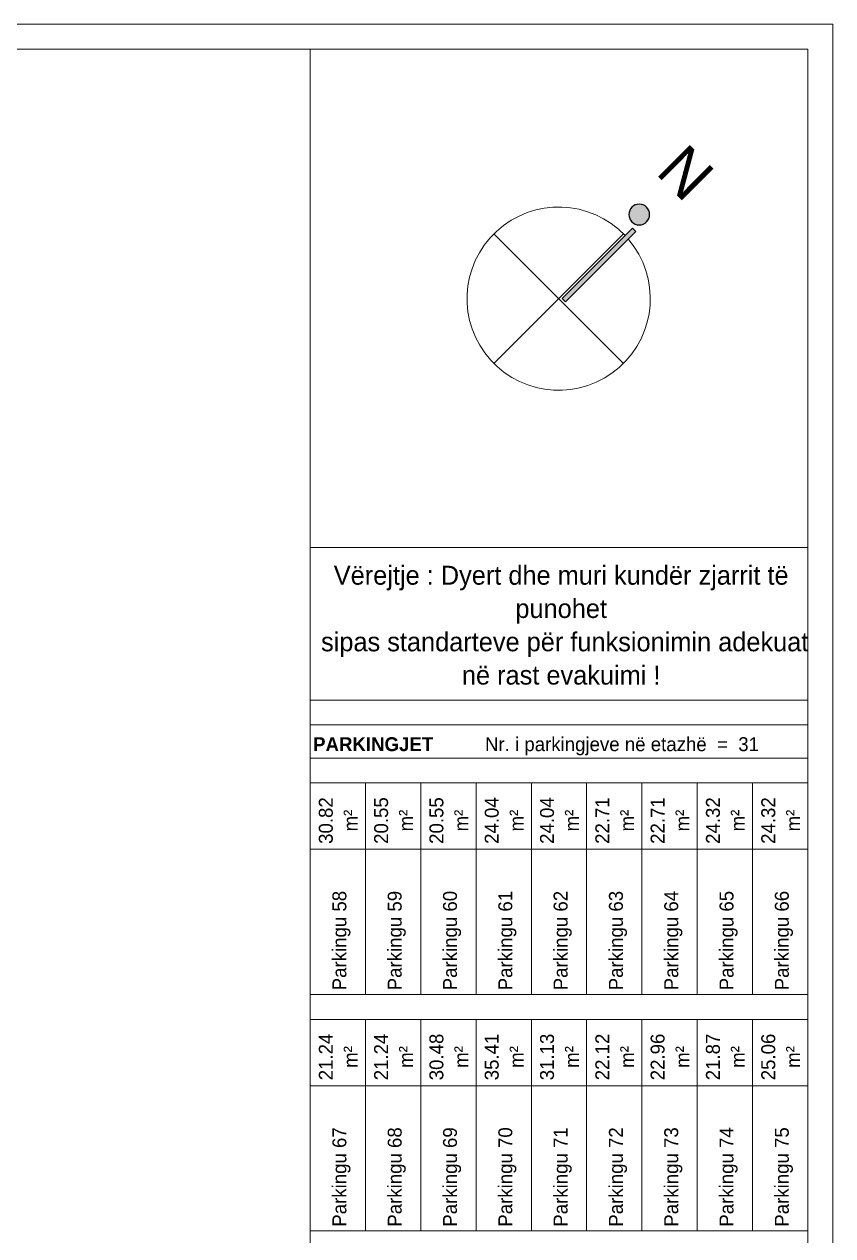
# Model space of a CAD drawing. Header units: millimetres. Extents: x 172821 to 253959, y -37564 to 16413.
# Drawn here: x 239134 to 248880, y -132 to 14475 of the extents above; entities that cross this region are included whole.
import ezdxf

# ---------------------------------------------------------------- set-up
doc = ezdxf.new("R2010")
doc.units = ezdxf.units.MM
doc.header["$MEASUREMENT"] = 0
for name, color, linetype, lineweight in [('02. Tabela Projekti zbatues_Pen_No__1', 7, 'Continuous', 13), ('02. Tabela Projekti zbatues_Pen_No__15', 214, 'Continuous', 25), ('A - Fleta_Pen_No__15', 214, 'Continuous', 25)]:
    doc.layers.add(name, color=color, linetype=linetype, lineweight=lineweight)
doc.layers.add('02. Tabela Projekti zbatues_Pen_No__161', color=7, linetype='Continuous', lineweight=13, true_color=0x6a6a6a)
doc.layers.add('02. Tabela Projekti zbatues_Pen_No__168', color=7, linetype='Continuous', lineweight=13, true_color=0xfe847a)
doc.styles.add('GENERATED_STYLE_2', font='')
doc.styles.add('GENERATED_STYLE_3', font='')
doc.styles.get('GENERATED_STYLE_2').set_extended_font_data('Century Gothic', bold=True)
doc.styles.get('GENERATED_STYLE_3').set_extended_font_data('Century Gothic')

msp = doc.modelspace()

# ---------------------------------------------------------------- hatches: boundary and pattern name
at = {"layer": '02. Tabela Projekti zbatues_Pen_No__15', "linetype": 'Continuous', "lineweight": 0, "true_color": 0x400040}
for points in [[(246547.5, 12055.3, 1), (246547.5, 12305.3, 1)], [(245618.2, 11166), (246466.7, 12014.5), (246504.9, 11976.3), (245656.4, 11127.8)]]:
    msp.add_hatch(color=208, dxfattribs=at).paths.add_polyline_path(points)

# ---------------------------------------------------------------- linework, layer by layer
at = {"layer": '02. Tabela Projekti zbatues_Pen_No__15', "color": 214, "linetype": 'Continuous', "lineweight": 25, "flags": 128}
msp.add_lwpolyline([(246547.5, 12055.3, 1), (246547.5, 12305.3, 1)], format="xyb", close=True, dxfattribs=at)
msp.add_lwpolyline([(245618.2, 11166), (246466.7, 12014.5), (246504.9, 11976.3), (245656.4, 11127.8)], close=True, dxfattribs=at)
at = {"layer": '02. Tabela Projekti zbatues_Pen_No__161', "color": 251, "linetype": 'Continuous', "lineweight": 13, "true_color": 0x6a6a6a}
for p, q in [((246356.7, 11946.9), (244794.8, 10385)), ((246356.7, 10385), (244794.8, 11946.9)), ((242580.1, 8166), (248580.1, 8166)), ((242580.1, 6326.9), (248580.1, 6326.9))]:
    msp.add_line(p, q, dxfattribs=at)
for points in [[(248880.1, -35625.5), (177900.1, -35625.5), (177900.1, 14474.5), (248880.1, 14474.5)], [(248580.1, -35325.5), (178200.1, -35325.5), (178200.1, 14174.5), (248580.1, 14174.5)]]:
    msp.add_lwpolyline(points, close=True, dxfattribs=at)
for points in [[(242580.1, -27778.6), (242580.1, 14174.5)], [(248580.1, 6026.9), (242580.1, 6026.9)], [(248580.1, 5626.9), (242580.1, 5626.9)], [(242580.1, 2916), (242580.1, 5466)], [(248580.1, 5326.9), (242580.1, 5326.9)], [(243246.7, 2776.9), (243246.7, 5326.9)], [(243913.4, 2776.9), (243913.4, 5326.9)], [(244580.1, 2776.9), (244580.1, 5326.9)], [(245246.7, 2776.9), (245246.7, 5326.9)], [(245913.4, 2776.9), (245913.4, 5326.9)], [(246580.1, 2776.9), (246580.1, 5326.9)], [(247246.7, 2776.9), (247246.7, 5326.9)], [(247913.4, 2776.9), (247913.4, 5326.9)], [(248580.1, 4526.9), (242580.1, 4526.9)], [(248580.1, 2776.9), (242580.1, 2776.9)], [(248580.1, 2476.9), (242580.1, 2476.9)], [(243246.7, -73.1), (243246.7, 2476.9)], [(243913.4, -73.1), (243913.4, 2476.9)], [(244580.1, -73.1), (244580.1, 2476.9)], [(245246.7, -73.1), (245246.7, 2476.9)], [(245913.4, -73.1), (245913.4, 2476.9)], [(246580.1, -73.1), (246580.1, 2476.9)], [(247246.7, -73.1), (247246.7, 2476.9)], [(247913.4, -73.1), (247913.4, 2476.9)], [(248580.1, 1676.9), (242580.1, 1676.9)], [(248580.1, -73.1), (242580.1, -73.1)]]:
    msp.add_lwpolyline(points, dxfattribs=at)
msp.add_arc((245575.8, 11166), 1104.4, 43.44343, 40.63793, dxfattribs=at)

# ---------------------------------------------------------------- texts
at = {"layer": '02. Tabela Projekti zbatues_Pen_No__1', "color": 7, "linetype": 'Continuous', "lineweight": 13, "insert": (242615.7, 5660), "char_height": 168, "attachment_point": 7, "style": 'GENERATED_STYLE_2'}
msp.add_mtext('\\A1;{\\pql;\\fCentury Gothic|b1|i0|c0|p34;PARKINGJET          \\fCentury Gothic|b0|i0|c0|p34;Nr. i parkingjeve në etazhë  =  3\\fCentury Gothic|b0|i0|c0|p34;1}', dxfattribs=at)
at = {"layer": '02. Tabela Projekti zbatues_Pen_No__1', "color": 7, "linetype": 'Continuous', "lineweight": 13, "char_height": 168, "attachment_point": 8, "rotation": 90, "line_spacing_factor": 1.0699, "style": 'GENERATED_STYLE_3'}
for s, insert in [('\\A1;{\\pqc;\\fCentury Gothic|b0|i0|c0|p34;30.\\fCentury Gothic|b0|i0|c0|p34;82\\P\\pqc;\\fCentury Gothic|b0|i0|c0|p34;m²}', (243152.5, 4873.5)), ('\\A1;{\\pqc;\\fCentury Gothic|b0|i0|c0|p34;2\\fCentury Gothic|b0|i0|c0|p34;0.55\\P\\pqc;\\fCentury Gothic|b0|i0|c0|p34;m²}', (243819.2, 4873.5)), ('\\A1;{\\pqc;\\fCentury Gothic|b0|i0|c0|p34;2\\fCentury Gothic|b0|i0|c0|p34;0.55\\P\\pqc;\\fCentury Gothic|b0|i0|c0|p34;m²}', (244485.8, 4873.5)), ('\\A1;{\\pqc;\\fCentury Gothic|b0|i0|c0|p34;2\\fCentury Gothic|b0|i0|c0|p34;4.04\\P\\pqc;\\fCentury Gothic|b0|i0|c0|p34;m²}', (245152.5, 4873.5)), ('\\A1;{\\pqc;\\fCentury Gothic|b0|i0|c0|p34;2\\fCentury Gothic|b0|i0|c0|p34;4.04\\P\\pqc;\\fCentury Gothic|b0|i0|c0|p34;m²}', (245819.2, 4873.5)), ('\\A1;{\\pqc;\\fCentury Gothic|b0|i0|c0|p34;2\\fCentury Gothic|b0|i0|c0|p34;2.71\\P\\pqc;\\fCentury Gothic|b0|i0|c0|p34;m²}', (246485.8, 4873.5)), ('\\A1;{\\pqc;\\fCentury Gothic|b0|i0|c0|p34;2\\fCentury Gothic|b0|i0|c0|p34;2.71\\P\\pqc;\\fCentury Gothic|b0|i0|c0|p34;m²}', (247152.5, 4873.5)), ('\\A1;{\\pqc;\\fCentury Gothic|b0|i0|c0|p34;2\\fCentury Gothic|b0|i0|c0|p34;4.32\\P\\pqc;\\fCentury Gothic|b0|i0|c0|p34;m²}', (247819.2, 4873.5)), ('\\A1;{\\pqc;\\fCentury Gothic|b0|i0|c0|p34;2\\fCentury Gothic|b0|i0|c0|p34;4.32\\P\\pqc;\\fCentury Gothic|b0|i0|c0|p34;m²}', (248485.8, 4873.5)), ('\\A1;{\\pqc;\\fCentury Gothic|b0|i0|c0|p34;21.24\\P\\pqc;\\fCentury Gothic|b0|i0|c0|p34;m²}', (243152.5, 2023.5)), ('\\A1;{\\pqc;\\fCentury Gothic|b0|i0|c0|p34;2\\fCentury Gothic|b0|i0|c0|p34;1.24\\P\\pqc;\\fCentury Gothic|b0|i0|c0|p34;m²}', (243819.2, 2023.5)), ('\\A1;{\\pqc;\\fCentury Gothic|b0|i0|c0|p34;30.48\\P\\pqc;\\fCentury Gothic|b0|i0|c0|p34;m²}', (244485.8, 2023.5)), ('\\A1;{\\pqc;\\fCentury Gothic|b0|i0|c0|p34;3\\fCentury Gothic|b0|i0|c0|p34;5.41\\P\\pqc;\\fCentury Gothic|b0|i0|c0|p34;m²}', (245152.5, 2023.5)), ('\\A1;{\\pqc;\\fCentury Gothic|b0|i0|c0|p34;31.13\\P\\pqc;\\fCentury Gothic|b0|i0|c0|p34;m²}', (245819.2, 2023.5)), ('\\A1;{\\pqc;\\fCentury Gothic|b0|i0|c0|p34;22.12\\P\\pqc;\\fCentury Gothic|b0|i0|c0|p34;m²}', (246485.8, 2023.5)), ('\\A1;{\\pqc;\\fCentury Gothic|b0|i0|c0|p34;2\\fCentury Gothic|b0|i0|c0|p34;2.96\\P\\pqc;\\fCentury Gothic|b0|i0|c0|p34;m²}', (247152.5, 2023.5)), ('\\A1;{\\pqc;\\fCentury Gothic|b0|i0|c0|p34;2\\fCentury Gothic|b0|i0|c0|p34;1.87\\P\\pqc;\\fCentury Gothic|b0|i0|c0|p34;m²}', (247819.2, 2023.5)), ('\\A1;{\\pqc;\\fCentury Gothic|b0|i0|c0|p34;25.06\\P\\pqc;\\fCentury Gothic|b0|i0|c0|p34;m²}', (248485.8, 2023.5))]:
    msp.add_mtext(s, dxfattribs=dict(at, insert=insert))
at = {"layer": '02. Tabela Projekti zbatues_Pen_No__1', "color": 7, "linetype": 'Continuous', "lineweight": 13, "char_height": 168, "attachment_point": 7, "rotation": 90, "style": 'GENERATED_STYLE_3'}
for s, insert in [('\\A1;{\\pql;\\fCentury Gothic|b0|i0|c0|p34;Parkingu \\fCentury Gothic|b0|i0|c0|p34;58}', (243067.4, 2826.9)), ('\\A1;{\\pql;\\fCentury Gothic|b0|i0|c0|p34;Parkingu \\fCentury Gothic|b0|i0|c0|p34;59}', (243734, 2826.9)), ('\\A1;{\\pql;\\fCentury Gothic|b0|i0|c0|p34;Parkingu \\fCentury Gothic|b0|i0|c0|p34;60}', (244400.7, 2826.9)), ('\\A1;{\\pql;\\fCentury Gothic|b0|i0|c0|p34;Parkingu \\fCentury Gothic|b0|i0|c0|p34;61}', (245067.4, 2826.9)), ('\\A1;{\\pql;\\fCentury Gothic|b0|i0|c0|p34;Parkingu \\fCentury Gothic|b0|i0|c0|p34;62}', (245734, 2826.9)), ('\\A1;{\\pql;\\fCentury Gothic|b0|i0|c0|p34;Parkingu \\fCentury Gothic|b0|i0|c0|p34;63}', (246400.7, 2826.9)), ('\\A1;{\\pql;\\fCentury Gothic|b0|i0|c0|p34;Parkingu \\fCentury Gothic|b0|i0|c0|p34;64}', (247067.4, 2826.9)), ('\\A1;{\\pql;\\fCentury Gothic|b0|i0|c0|p34;Parkingu \\fCentury Gothic|b0|i0|c0|p34;65}', (247734, 2826.9)), ('\\A1;{\\pql;\\fCentury Gothic|b0|i0|c0|p34;Parkingu \\fCentury Gothic|b0|i0|c0|p34;66}', (248400.7, 2826.9)), ('\\A1;{\\pql;\\fCentury Gothic|b0|i0|c0|p34;Parkingu \\fCentury Gothic|b0|i0|c0|p34;74}', (247734, -23.1)), ('\\A1;{\\pql;\\fCentury Gothic|b0|i0|c0|p34;Parkingu \\fCentury Gothic|b0|i0|c0|p34;67}', (243067.4, -23.1)), ('\\A1;{\\pql;\\fCentury Gothic|b0|i0|c0|p34;Parkingu \\fCentury Gothic|b0|i0|c0|p34;68}', (243734, -23.1)), ('\\A1;{\\pql;\\fCentury Gothic|b0|i0|c0|p34;Parkingu \\fCentury Gothic|b0|i0|c0|p34;69}', (244400.7, -23.1)), ('\\A1;{\\pql;\\fCentury Gothic|b0|i0|c0|p34;Parkingu \\fCentury Gothic|b0|i0|c0|p34;70}', (245067.4, -23.1)), ('\\A1;{\\pql;\\fCentury Gothic|b0|i0|c0|p34;Parkingu \\fCentury Gothic|b0|i0|c0|p34;71}', (245734, -23.1)), ('\\A1;{\\pql;\\fCentury Gothic|b0|i0|c0|p34;Parkingu \\fCentury Gothic|b0|i0|c0|p34;72}', (246400.7, -23.1)), ('\\A1;{\\pql;\\fCentury Gothic|b0|i0|c0|p34;Parkingu \\fCentury Gothic|b0|i0|c0|p34;73}', (247067.4, -23.1)), ('\\A1;{\\pql;\\fCentury Gothic|b0|i0|c0|p34;Parkingu \\fCentury Gothic|b0|i0|c0|p34;75}', (248400.7, -23.1))]:
    msp.add_mtext(s, dxfattribs=dict(at, insert=insert))
at = {"layer": '02. Tabela Projekti zbatues_Pen_No__168', "color": 11, "linetype": 'Continuous', "lineweight": 13, "true_color": 0xfe847a, "insert": (245606.3, 6509.9), "char_height": 228.393, "width": 5947.583, "attachment_point": 8, "line_spacing_factor": 1.054305, "style": 'GENERATED_STYLE_3'}
msp.add_mtext('\\A1;{\\pqc;\\fCentury Gothic|b0|i0|c0|p34;Vërejtje : Dyert dhe muri kundër zjarrit të punohet\\P\\pqc;\\fCentury Gothic|b0|i0|c0|p34; sipas standarteve për funksionimin adekuat në rast evakuimi !}', dxfattribs=at)
at = {"layer": 'A - Fleta_Pen_No__15', "color": 214, "linetype": 'Continuous', "lineweight": 25, "insert": (246916.6, 12494.6), "char_height": 540, "attachment_point": 8, "rotation": 315, "style": 'GENERATED_STYLE_3'}
msp.add_mtext('\\A1;{\\pqc;\\fCentury Gothic|b0|i0|c0|p34;N}', dxfattribs=at)

doc.saveas('drawing.dxf')
